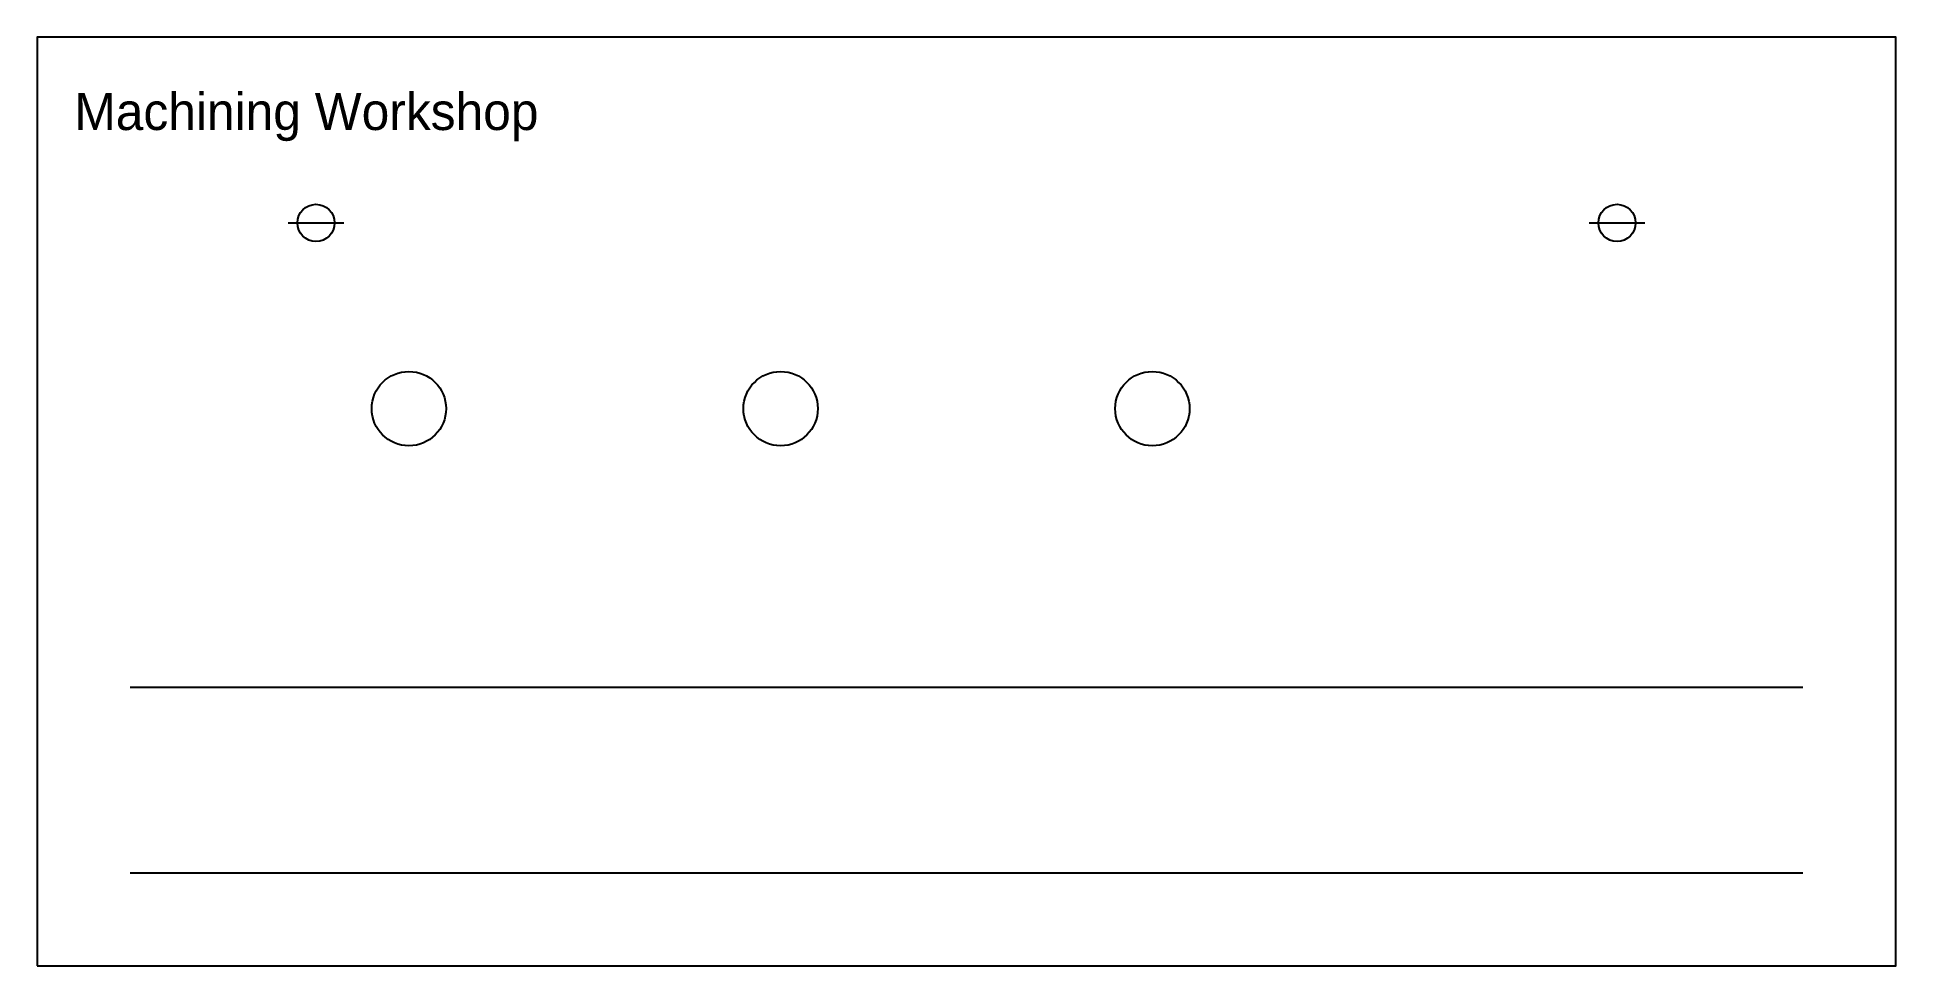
# Model space of a CAD drawing. Header units: millimetres. Extents: x 0 to 10000, y 0 to 5000.
import ezdxf

# ---------------------------------------------------------------- set-up
doc = ezdxf.new("R2010")
doc.units = ezdxf.units.MM
for name, color, linetype in [('CONVEYOR', 1, 'Continuous'), ('Roller Belt Assembly', 2, 'Continuous'), ('WALL', 7, 'Continuous')]:
    doc.layers.add(name, color=color, linetype=linetype)

# ---------------------------------------------------------------- blocks, each defined once
blk = doc.blocks.new('LiftingPoint')
blk.add_line((-150, 0), (150, 0))
blk.add_circle((0, 0), 100)

msp = doc.modelspace()

# ---------------------------------------------------------------- linework, layer by layer
at = {"layer": 'CONVEYOR'}
for p, q in [((500, 1500), (9500, 1500)), ((500, 500), (9500, 500))]:
    msp.add_line(p, q, dxfattribs=at)
at = {"layer": 'Roller Belt Assembly'}
for centre in [(2000, 3000), (4000, 3000), (6000, 3000)]:
    msp.add_circle(centre, 200, dxfattribs=at)
at = {"layer": 'WALL'}
msp.add_lwpolyline([(0, 0), (10000, 0), (10000, 5000), (0, 5000), (0, 0)], dxfattribs=at)

# ---------------------------------------------------------------- block references
for p in [(1500, 4000), (8500, 4000)]:
    msp.add_blockref('LiftingPoint', p)

# ---------------------------------------------------------------- texts
msp.add_text('Machining Workshop', height=200, dxfattribs=at).set_placement((200, 4500))

doc.saveas('drawing.dxf')
